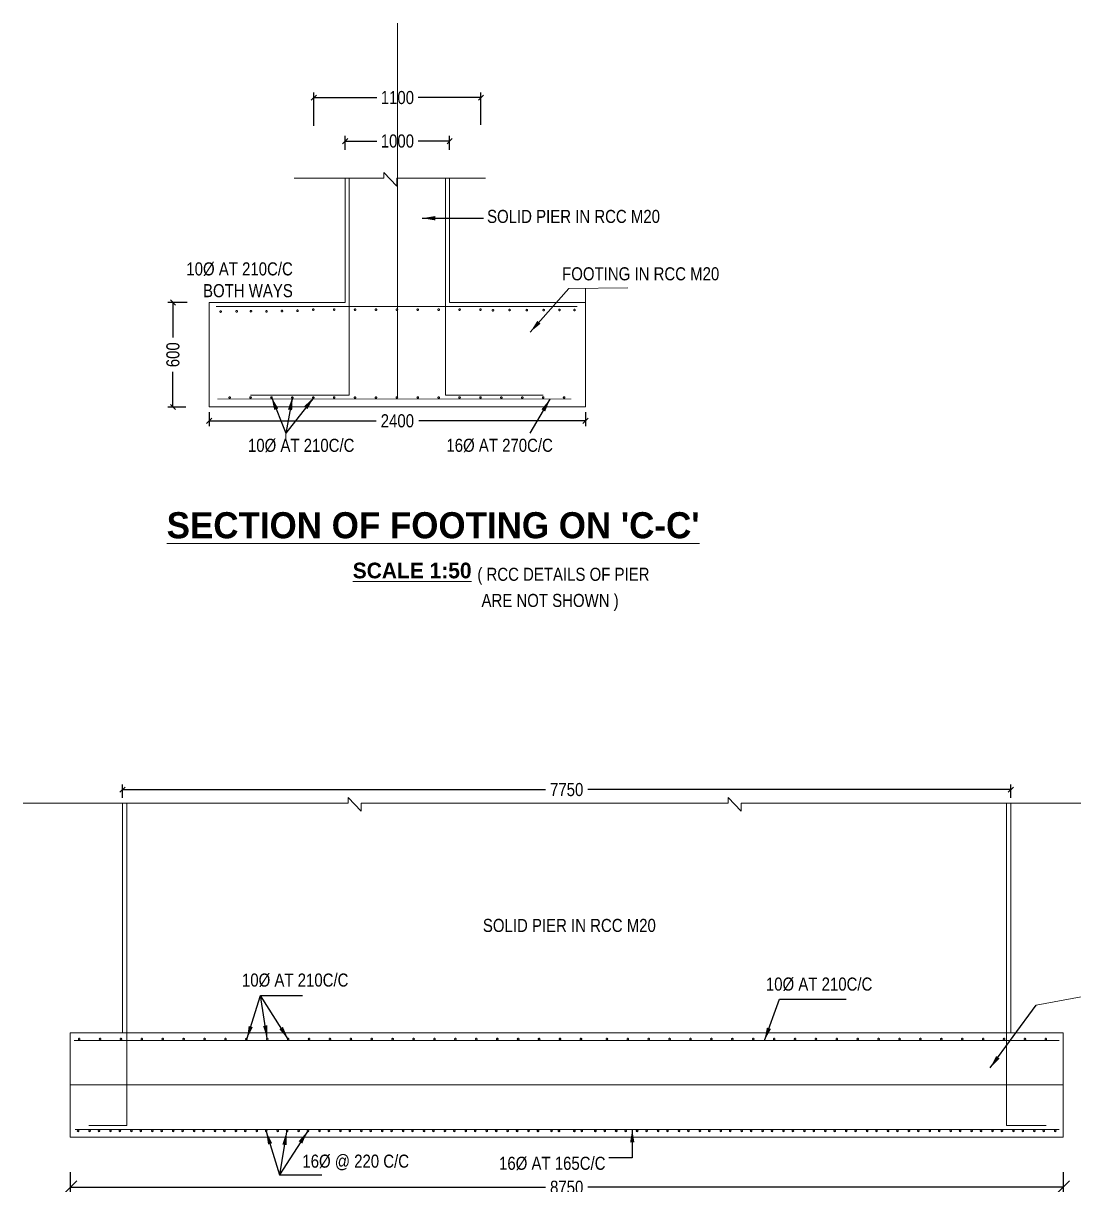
# Model space of a CAD drawing. Header units: millimetres. Extents: x 856385 to 958457, y -77744 to -16204.
# Drawn here: x 869971 to 890075, y -65939 to -43714 of the extents above; entities that cross this region are included whole.
import ezdxf

# ---------------------------------------------------------------- set-up
doc = ezdxf.new("R2010")
doc.units = ezdxf.units.MM
doc.header["$LTSCALE"] = 300
doc.header["$MEASUREMENT"] = 0
doc.layers.add('abutment', color=7, linetype='Continuous')
doc.styles.add('ARIAL NARROW', font='ARIALN.TTF', dxfattribs={"height": 250})
doc.styles.add('arn', font='ARIALN.TTF')
doc.styles.add('CITYBLUEPR', font='cityb___.ttf')
doc.dimstyles.new('STANDARD$0', dxfattribs={"dimscale": 88.888889, "dimtxt": 0.02, "dimasz": 0.02, "dimexe": 0.05, "dimexo": 0.1, "dimgap": 0.002, "dimtad": 2, "dimdec": 0, "dimzin": 1, "dimdsep": 46, "dimtxsty": 'Standard', "dimcen": 0.09, "dimadec": 0, "dimazin": 0, "dimtfac": 1, "dimtdec": 4, "dimtofl": 0, "dimtmove": 0, "dimatfit": 3, "dimfxl": 1, "dimtolj": 1, "dimtzin": 1, "dimarcsym": 0})
doc.dimstyles.new('STANDARD$7', dxfattribs={"dimtxt": 2, "dimasz": 2, "dimexe": 1.25, "dimexo": 0.625, "dimtad": 1, "dimdec": 0, "dimlfac": 0.5, "dimdsep": 46, "dimtxsty": 'ARIAL NARROW', "dimcen": 2.5, "dimdle": 0.1, "dimse1": 1, "dimse2": 1, "dimadec": 0, "dimazin": 0, "dimtfac": 1, "dimtdec": 0, "dimtmove": 0, "dimatfit": 3, "dimfxl": 1, "dimtolj": 1, "dimtzin": 0, "dimarcsym": 0})

# ---------------------------------------------------------------- blocks, each defined once
blk = doc.blocks.new('_Oblique')
at = {"color": 0, "linetype": 'ByBlock', "lineweight": -2}
blk.add_line((-0.5, -0.5), (0.5, 0.5), dxfattribs=at)
blk = doc.blocks.new('*D10')
at = {"layer": 'abutment', "color": 0, "linetype": 'ByBlock', "lineweight": -2, "transparency": 16777216}
for p, q in [((873111, -49057), (872736, -49057)), ((872836, -49057), (872836, -49730)), ((872836, -51057), (872836, -50383)), ((873080, -51057), (872736, -51057))]:
    blk.add_line(p, q, dxfattribs=at)
at = {"layer": 'Defpoints', "color": 0, "linetype": 'ByBlock', "lineweight": 9, "transparency": 16777216}
for p in [(872836, -49057), (873211, -49057), (873180, -51057)]:
    blk.add_point(p, dxfattribs=at)
at = {"layer": 'abutment', "color": 0, "linetype": 'ByBlock', "lineweight": -2, "transparency": 16777216, "xscale": 100, "yscale": 100, "zscale": 100}
for p, rotation in [((872836, -49057), 90), ((872836, -51057), 270)]:
    blk.add_blockref('_Oblique', p, dxfattribs=dict(at, rotation=rotation))
at = {"layer": 'abutment', "color": 0, "linetype": 'ByBlock', "lineweight": 13, "transparency": 16777216, "insert": (872836, -50057), "char_height": 250, "attachment_point": 5, "rotation": 90, "style": 'ARIAL NARROW'}
blk.add_mtext('\\A1;600', dxfattribs=at)
blk = doc.blocks.new('*D11')
at = {"layer": 'abutment', "color": 0, "linetype": 'ByBlock', "lineweight": -2, "transparency": 16777216}
for p, q in [((876131, -46135), (876131, -45869)), ((876131, -45969), (876735, -45969)), ((878131, -45969), (877527, -45969)), ((878131, -46135), (878131, -45869))]:
    blk.add_line(p, q, dxfattribs=at)
at = {"layer": 'Defpoints', "color": 0, "linetype": 'ByBlock', "lineweight": 9, "transparency": 16777216}
for p in [(878131, -45969), (876131, -46235), (878131, -46235)]:
    blk.add_point(p, dxfattribs=at)
at = {"layer": 'abutment', "color": 0, "linetype": 'ByBlock', "lineweight": -2, "transparency": 16777216, "xscale": 100, "yscale": 100, "zscale": 100, "rotation": 180}
blk.add_blockref('_Oblique', (876131, -45969), dxfattribs=at)
at = {"layer": 'abutment', "color": 0, "linetype": 'ByBlock', "lineweight": -2, "transparency": 16777216, "xscale": 100, "yscale": 100, "zscale": 100}
blk.add_blockref('_Oblique', (878131, -45969), dxfattribs=at)
at = {"layer": 'abutment', "color": 0, "linetype": 'ByBlock', "lineweight": 13, "transparency": 16777216, "insert": (877131, -45969), "char_height": 250, "attachment_point": 5, "style": 'ARIAL NARROW'}
blk.add_mtext('\\A1;1000', dxfattribs=at)
blk = doc.blocks.new('*D12')
at = {"layer": 'abutment', "color": 0, "linetype": 'ByBlock', "lineweight": -2, "transparency": 16777216}
for p, q in [((875531, -45675), (875531, -45037)), ((878731, -45657), (878731, -45037)), ((875531, -45137), (876735, -45137)), ((878731, -45137), (877527, -45137))]:
    blk.add_line(p, q, dxfattribs=at)
at = {"layer": 'Defpoints', "color": 0, "linetype": 'ByBlock', "lineweight": 9, "transparency": 16777216}
for p in [(878731, -45137), (875531, -45775), (878731, -45757)]:
    blk.add_point(p, dxfattribs=at)
at = {"layer": 'abutment', "color": 0, "linetype": 'ByBlock', "lineweight": -2, "transparency": 16777216, "xscale": 100, "yscale": 100, "zscale": 100, "rotation": 180}
blk.add_blockref('_Oblique', (875531, -45137), dxfattribs=at)
at = {"layer": 'abutment', "color": 0, "linetype": 'ByBlock', "lineweight": -2, "transparency": 16777216, "xscale": 100, "yscale": 100, "zscale": 100}
blk.add_blockref('_Oblique', (878731, -45137), dxfattribs=at)
at = {"layer": 'abutment', "color": 0, "linetype": 'ByBlock', "lineweight": 13, "transparency": 16777216, "insert": (877131, -45137), "char_height": 250, "attachment_point": 5, "style": 'ARIAL NARROW'}
blk.add_mtext('\\A1;1100', dxfattribs=at)
blk = doc.blocks.new('*D89')
at = {"layer": 'abutment', "color": 0, "linetype": 'ByBlock', "lineweight": -2, "transparency": 16777216}
for p, q in [((871871, -58536), (871871, -58278)), ((871871, -58378), (879966, -58378)), ((888871, -58378), (880776, -58378)), ((888871, -58536), (888871, -58278))]:
    blk.add_line(p, q, dxfattribs=at)
at = {"layer": 'Defpoints', "color": 0, "linetype": 'ByBlock', "lineweight": 9, "transparency": 16777216}
for p in [(888871, -58378), (871871, -58636), (888871, -58636)]:
    blk.add_point(p, dxfattribs=at)
at = {"layer": 'abutment', "color": 0, "linetype": 'ByBlock', "lineweight": -2, "transparency": 16777216, "xscale": 100, "yscale": 100, "zscale": 100, "rotation": 180}
blk.add_blockref('_Oblique', (871871, -58378), dxfattribs=at)
at = {"layer": 'abutment', "color": 0, "linetype": 'ByBlock', "lineweight": -2, "transparency": 16777216, "xscale": 100, "yscale": 100, "zscale": 100}
blk.add_blockref('_Oblique', (888871, -58378), dxfattribs=at)
at = {"layer": 'abutment', "color": 0, "linetype": 'ByBlock', "lineweight": 13, "transparency": 16777216, "insert": (880371, -58378), "char_height": 250, "attachment_point": 5, "style": 'ARIAL NARROW'}
blk.add_mtext('\\A1;7750', dxfattribs=at)
blk = doc.blocks.new('*D90')
at = {"layer": 'abutment', "color": 0, "linetype": 'ByBlock', "lineweight": -2, "transparency": 16777216}
for p, q in [((873531, -51157), (873531, -51423)), ((873531, -51323), (876724, -51323)), ((880731, -51323), (877539, -51323)), ((880731, -51157), (880731, -51423))]:
    blk.add_line(p, q, dxfattribs=at)
at = {"layer": 'Defpoints', "color": 0, "linetype": 'ByBlock', "lineweight": 9, "transparency": 16777216}
for p in [(873531, -51057), (880731, -51057), (873531, -51323)]:
    blk.add_point(p, dxfattribs=at)
at = {"layer": 'abutment', "color": 0, "linetype": 'ByBlock', "lineweight": -2, "transparency": 16777216, "xscale": 100, "yscale": 100, "zscale": 100, "rotation": 180}
blk.add_blockref('_Oblique', (873531, -51323), dxfattribs=at)
at = {"layer": 'abutment', "color": 0, "linetype": 'ByBlock', "lineweight": -2, "transparency": 16777216, "xscale": 100, "yscale": 100, "zscale": 100}
blk.add_blockref('_Oblique', (880731, -51323), dxfattribs=at)
at = {"layer": 'abutment', "color": 0, "linetype": 'ByBlock', "lineweight": 13, "transparency": 16777216, "insert": (877131, -51323), "char_height": 250, "attachment_point": 5, "style": 'ARIAL NARROW'}
blk.add_mtext('\\A1;2400', dxfattribs=at)
blk = doc.blocks.new('*D18')
at = {"layer": 'abutment', "color": 0, "linetype": 'ByBlock', "lineweight": -2, "transparency": 16777216}
for p, q in [((870871, -65699), (870871, -66088)), ((889871, -65699), (889871, -66088)), ((870871, -65988), (879965, -65988)), ((889871, -65988), (880776, -65988))]:
    blk.add_line(p, q, dxfattribs=at)
at = {"layer": 'Defpoints', "color": 0, "linetype": 'ByBlock', "lineweight": 9, "transparency": 16777216}
for p in [(870871, -65599), (889871, -65599), (889871, -65988)]:
    blk.add_point(p, dxfattribs=at)
at = {"layer": 'abutment', "color": 0, "linetype": 'ByBlock', "lineweight": -2, "transparency": 16777216, "xscale": 250, "yscale": 250, "zscale": 250, "rotation": 180}
blk.add_blockref('_Oblique', (870871, -65988), dxfattribs=at)
at = {"layer": 'abutment', "color": 0, "linetype": 'ByBlock', "lineweight": -2, "transparency": 16777216, "xscale": 250, "yscale": 250, "zscale": 250}
blk.add_blockref('_Oblique', (889871, -65988), dxfattribs=at)
at = {"layer": 'abutment', "color": 0, "linetype": 'ByBlock', "lineweight": 13, "transparency": 16777216, "insert": (880371, -65988), "char_height": 250, "attachment_point": 5, "style": 'ARIAL NARROW'}
blk.add_mtext('\\A1;8750', dxfattribs=at)

msp = doc.modelspace()

# ---------------------------------------------------------------- linework, layer by layer
at = {"layer": 'abutment', "linetype": 'ByBlock', "lineweight": 13}
for p, q in [((877131.3, -50876.3), (877131.3, -43713.7)), ((876874.2, -46680.5), (876874.2, -46572.2)), ((876874.2, -46572.2), (877121.9, -46834.1)), ((875156.1, -46680.5), (876874.2, -46680.5)), ((876131.3, -49056.8), (876131.3, -46680.5)), ((876211.3, -50832.7), (876211.3, -46680)), ((876211.3, -49056.8), (876211.3, -46680.5)), ((877121.9, -46680.5), (878819.2, -46680.5)), ((877121.9, -46680.5), (877121.9, -46834.1)), ((878051.3, -50832.7), (878051.3, -46680)), ((878051.3, -49056.8), (878051.3, -46680.5)), ((878131.3, -49056.8), (878131.3, -46680.5)), ((880409.3, -48790.4), (881538.3, -48774.2)), ((880731.3, -48785.8), (880731.3, -51056.8)), ((873531.3, -51056.8), (873531.3, -49056.8)), ((873531.3, -49056.8), (876131.3, -49056.8)), ((880731.3, -49056.8), (878131.3, -49056.8)), ((880573.1, -49136.8), (873665.1, -49136.8)), ((874321.3, -50832.7), (876211.3, -50832.7)), ((878051.3, -50832.7), (879921.3, -50832.7)), ((873531.3, -51056.8), (880731.3, -51056.8)), ((874995.6, -51559.7), (874995.6, -51706.9)), ((869970.7, -58636.1), (876187.2, -58636.1)), ((871870.6, -63029.2), (871870.6, -58636.1)), ((871950.6, -64808.1), (871950.6, -58636.1)), ((876187.2, -58636.1), (876187.2, -58527.8)), ((876187.2, -58527.8), (876434.9, -58789.7)), ((876434.9, -58636.1), (883461.5, -58636.1)), ((876434.9, -58636.1), (876434.9, -58789.7)), ((883461.5, -58636.1), (883461.5, -58527.8)), ((883461.5, -58527.8), (883709.2, -58789.7)), ((883709.2, -58636.1), (891568.3, -58636.1)), ((883709.2, -58636.1), (883709.2, -58789.7)), ((888790.6, -64808.1), (888790.6, -58636.1)), ((888870.6, -63029.2), (888870.6, -58636.1)), ((888790.6, -63029.2), (888790.6, -59024.9)), ((889354.9, -62504.9), (890215, -62341.6)), ((870870.6, -63029.2), (871870.6, -63029.2)), ((870870.6, -65029.2), (870870.6, -63029.2)), ((871870.6, -63029.2), (888870.6, -63029.2)), ((888870.6, -63029.2), (889870.6, -63029.2)), ((889870.6, -65029.2), (889870.6, -63029.2)), ((870948.1, -63179.2), (889798.1, -63179.2)), ((870870.6, -64029.2), (889870.6, -64029.2)), ((870965.1, -64879.2), (889796.8, -64879.2)), ((889796.8, -64879.2), (870965.1, -64879.2)), ((871950.6, -64808.1), (871226.4, -64808.1)), ((888790.6, -64808.1), (889548.2, -64808.1)), ((870870.6, -65029.2), (889870.6, -65029.2))]:
    msp.add_line(p, q, dxfattribs=at)
at = {"layer": 'abutment', "linetype": 'ByBlock', "lineweight": 13, "const_width": 30}
for points in [[(873751.4, -49240.2, -1), (873746.7, -49220.7, -1)], [(874057.6, -49236.3, -1), (874052.9, -49216.9, -1)], [(874330.8, -49233.5, -1), (874326.1, -49214.1, -1)], [(874628.5, -49236.8, -1), (874623.8, -49217.3, -1)], [(874924.6, -49230.1, -1), (874920, -49210.7, -1)], [(875222, -49225, -1), (875217.3, -49205.5, -1)], [(875521.3, -49184.2, 1), (875521.3, -49204.2, 1)], [(875921.3, -49184.2, 1), (875921.3, -49204.2, 1)], [(876321.3, -49184.8, 1), (876321.3, -49204.8, 1)], [(876721.3, -49184.8, 1), (876721.3, -49204.8, 1)], [(877121.3, -49184.8, 1), (877121.3, -49204.8, 1)], [(877521.3, -49184.8, 1), (877521.3, -49204.8, 1)], [(877921.3, -49184.2, 1), (877921.3, -49204.2, 1)], [(878321.3, -49184.2, 1), (878321.3, -49204.2, 1)], [(878721.3, -49184.2, 1), (878721.3, -49204.2, 1)], [(878961.8, -49216.4, 1), (878958.3, -49196.7, 1)], [(879279.1, -49211.1, 1), (879275.6, -49191.5, 1)], [(879609.5, -49213.1, 1), (879606, -49193.4, 1)], [(879933.6, -49212.7, 1), (879930.1, -49193, 1)], [(880234.6, -49209.8, 1), (880231.2, -49190.1, 1)], [(880522.4, -49211.2, 1), (880518.9, -49191.5, 1)], [(873921.3, -50866.3, 1), (873921.3, -50886.3, 1)], [(874321.3, -50866.3, 1), (874321.3, -50886.3, 1)], [(874721.3, -50866.3, 1), (874721.3, -50886.3, 1)], [(875121.3, -50866.3, 1), (875121.3, -50886.3, 1)], [(875521.3, -50866.3, 1), (875521.3, -50886.3, 1)], [(875921.3, -50866.3, 1), (875921.3, -50886.3, 1)], [(876321.3, -50866.3, 1), (876321.3, -50886.3, 1)], [(876721.3, -50866.3, 1), (876721.3, -50886.3, 1)], [(877121.3, -50866.3, 1), (877121.3, -50886.3, 1)], [(877521.3, -50866.3, 1), (877521.3, -50886.3, 1)], [(877921.3, -50866.3, 1), (877921.3, -50886.3, 1)], [(878321.3, -50866.3, 1), (878321.3, -50886.3, 1)], [(878721.3, -50866.3, 1), (878721.3, -50886.3, 1)], [(879121.3, -50866.3, 1), (879121.3, -50886.3, 1)], [(879521.3, -50866.3, 1), (879521.3, -50886.3, 1)], [(879921.3, -50866.3, 1), (879921.3, -50886.3, 1)], [(880321.3, -50866.3, 1), (880321.3, -50886.3, 1)], [(871041, -63160.7, -1), (871041, -63140.7, -1)], [(871441, -63160.7, -1), (871441, -63140.7, -1)], [(871841, -63160.7, -1), (871841, -63140.7, -1)], [(872241, -63160.7, -1), (872241, -63140.7, -1)], [(872641, -63160.7, -1), (872641, -63140.7, -1)], [(873041, -63160.7, -1), (873041, -63140.7, -1)], [(873441, -63160.7, -1), (873441, -63140.7, -1)], [(873841, -63160.7, -1), (873841, -63140.7, -1)], [(874241, -63160.7, -1), (874241, -63140.7, -1)], [(874641, -63160.7, -1), (874641, -63140.7, -1)], [(875041, -63160.7, -1), (875041, -63140.7, -1)], [(875441, -63160.7, -1), (875441, -63140.7, -1)], [(875841, -63160.7, -1), (875841, -63140.7, -1)], [(876241, -63160.7, -1), (876241, -63140.7, -1)], [(876641, -63160.7, -1), (876641, -63140.7, -1)], [(877041, -63160.7, -1), (877041, -63140.7, -1)], [(877441, -63160.7, -1), (877441, -63140.7, -1)], [(877841, -63160.7, -1), (877841, -63140.7, -1)], [(878241, -63160.7, -1), (878241, -63140.7, -1)], [(878641, -63160.7, -1), (878641, -63140.7, -1)], [(879041, -63160.7, -1), (879041, -63140.7, -1)], [(879042, -63160.7, -1), (879042, -63140.7, -1)], [(879043, -63160.7, -1), (879043, -63140.7, -1)], [(879044, -63160.7, -1), (879044, -63140.7, -1)], [(879045, -63160.7, -1), (879045, -63140.7, -1)], [(879441, -63160.7, -1), (879441, -63140.7, -1)], [(879442, -63160.7, -1), (879442, -63140.7, -1)], [(879443, -63160.7, -1), (879443, -63140.7, -1)], [(879444, -63160.7, -1), (879444, -63140.7, -1)], [(879445, -63160.7, -1), (879445, -63140.7, -1)], [(879841, -63160.7, -1), (879841, -63140.7, -1)], [(879842, -63160.7, -1), (879842, -63140.7, -1)], [(879843, -63160.7, -1), (879843, -63140.7, -1)], [(879844, -63160.7, -1), (879844, -63140.7, -1)], [(879845, -63160.7, -1), (879845, -63140.7, -1)], [(880241, -63160.7, -1), (880241, -63140.7, -1)], [(880242, -63160.7, -1), (880242, -63140.7, -1)], [(880243, -63160.7, -1), (880243, -63140.7, -1)], [(880244, -63160.7, -1), (880244, -63140.7, -1)], [(880245, -63160.7, -1), (880245, -63140.7, -1)], [(880642, -63160.7, -1), (880642, -63140.7, -1)], [(880643, -63160.7, -1), (880643, -63140.7, -1)], [(880644, -63160.7, -1), (880644, -63140.7, -1)], [(880645, -63160.7, -1), (880645, -63140.7, -1)], [(881141, -63160.7, -1), (881141, -63140.7, -1)], [(881541, -63160.7, -1), (881541, -63140.7, -1)], [(881941, -63160.7, -1), (881941, -63140.7, -1)], [(882341, -63160.7, -1), (882341, -63140.7, -1)], [(882741, -63160.7, -1), (882741, -63140.7, -1)], [(883141, -63160.7, -1), (883141, -63140.7, -1)], [(883541, -63160.7, -1), (883541, -63140.7, -1)], [(883941, -63160.7, -1), (883941, -63140.7, -1)], [(884341, -63160.7, -1), (884341, -63140.7, -1)], [(884741, -63160.7, -1), (884741, -63140.7, -1)], [(885141, -63160.7, -1), (885141, -63140.7, -1)], [(885541, -63160.7, -1), (885541, -63140.7, -1)], [(885941, -63160.7, -1), (885941, -63140.7, -1)], [(886341, -63160.7, -1), (886341, -63140.7, -1)], [(886741, -63160.7, -1), (886741, -63140.7, -1)], [(887141, -63160.7, -1), (887141, -63140.7, -1)], [(887541, -63160.7, -1), (887541, -63140.7, -1)], [(887941, -63160.7, -1), (887941, -63140.7, -1)], [(888341, -63160.7, -1), (888341, -63140.7, -1)], [(888741, -63160.7, -1), (888741, -63140.7, -1)], [(889141, -63160.7, -1), (889141, -63140.7, -1)], [(889541, -63160.7, -1), (889541, -63140.7, -1)], [(871020.6, -64897.7, 1), (871020.6, -64917.7, 1)], [(871241, -64897.7, -1), (871241, -64917.7, -1)], [(871420.6, -64897.7, 1), (871420.6, -64917.7, 1)], [(871641, -64897.7, -1), (871641, -64917.7, -1)], [(871820.6, -64897.7, 1), (871820.6, -64917.7, 1)], [(872041, -64897.7, -1), (872041, -64917.7, -1)], [(872220.6, -64897.7, 1), (872220.6, -64917.7, 1)], [(872441, -64897.7, -1), (872441, -64917.7, -1)], [(872620.6, -64897.7, 1), (872620.6, -64917.7, 1)], [(872841, -64897.7, -1), (872841, -64917.7, -1)], [(873020.6, -64897.7, 1), (873020.6, -64917.7, 1)], [(873241, -64897.7, -1), (873241, -64917.7, -1)], [(873420.6, -64897.7, 1), (873420.6, -64917.7, 1)], [(873641, -64897.7, -1), (873641, -64917.7, -1)], [(873820.6, -64897.7, 1), (873820.6, -64917.7, 1)], [(874041, -64897.7, -1), (874041, -64917.7, -1)], [(874220.6, -64897.7, 1), (874220.6, -64917.7, 1)], [(874441, -64897.7, -1), (874441, -64917.7, -1)], [(874620.6, -64897.7, 1), (874620.6, -64917.7, 1)], [(874841, -64897.7, -1), (874841, -64917.7, -1)], [(875020.6, -64897.7, 1), (875020.6, -64917.7, 1)], [(875241, -64897.7, -1), (875241, -64917.7, -1)], [(875420.6, -64897.7, 1), (875420.6, -64917.7, 1)], [(875641, -64897.7, -1), (875641, -64917.7, -1)], [(875820.6, -64897.7, 1), (875820.6, -64917.7, 1)], [(876041, -64897.7, -1), (876041, -64917.7, -1)], [(876220.6, -64897.7, 1), (876220.6, -64917.7, 1)], [(876441, -64897.7, -1), (876441, -64917.7, -1)], [(876620.6, -64897.7, 1), (876620.6, -64917.7, 1)], [(876841, -64897.7, -1), (876841, -64917.7, -1)], [(877020.6, -64897.7, 1), (877020.6, -64917.7, 1)], [(877241, -64897.7, -1), (877241, -64917.7, -1)], [(877420.6, -64897.7, 1), (877420.6, -64917.7, 1)], [(877641, -64897.7, -1), (877641, -64917.7, -1)], [(877820.6, -64897.7, 1), (877820.6, -64917.7, 1)], [(878041, -64897.7, -1), (878041, -64917.7, -1)], [(878220.6, -64897.7, 1), (878220.6, -64917.7, 1)], [(878441, -64897.7, -1), (878441, -64917.7, -1)], [(878620.6, -64897.7, 1), (878620.6, -64917.7, 1)], [(878841, -64897.7, -1), (878841, -64917.7, -1)], [(879020.6, -64897.7, 1), (879020.6, -64917.7, 1)], [(879021.6, -64897.7, 1), (879021.6, -64917.7, 1)], [(879022.6, -64897.7, 1), (879022.6, -64917.7, 1)], [(879023.6, -64897.7, 1), (879023.6, -64917.7, 1)], [(879024.6, -64897.7, 1), (879024.6, -64917.7, 1)], [(879241, -64897.7, -1), (879241, -64917.7, -1)], [(879420.6, -64897.7, 1), (879420.6, -64917.7, 1)], [(879421.6, -64897.7, 1), (879421.6, -64917.7, 1)], [(879422.6, -64897.7, 1), (879422.6, -64917.7, 1)], [(879423.6, -64897.7, 1), (879423.6, -64917.7, 1)], [(879424.6, -64897.7, 1), (879424.6, -64917.7, 1)], [(879641, -64897.7, -1), (879641, -64917.7, -1)], [(879820.6, -64897.7, 1), (879820.6, -64917.7, 1)], [(879821.6, -64897.7, 1), (879821.6, -64917.7, 1)], [(879822.6, -64897.7, 1), (879822.6, -64917.7, 1)], [(879823.6, -64897.7, 1), (879823.6, -64917.7, 1)], [(879824.6, -64897.7, 1), (879824.6, -64917.7, 1)], [(880081.5, -64897.7, -1), (880081.5, -64917.7, -1)], [(880220.6, -64897.7, 1), (880220.6, -64917.7, 1)], [(880221.6, -64897.7, 1), (880221.6, -64917.7, 1)], [(880222.6, -64897.7, 1), (880222.6, -64917.7, 1)], [(880223.6, -64897.7, 1), (880223.6, -64917.7, 1)], [(880224.6, -64897.7, 1), (880224.6, -64917.7, 1)], [(880516.6, -64897.7, -1), (880516.6, -64917.7, -1)], [(880517.6, -64897.7, -1), (880517.6, -64917.7, -1)], [(880518.6, -64897.7, -1), (880518.6, -64917.7, -1)], [(880519.6, -64897.7, -1), (880519.6, -64917.7, -1)], [(880520.6, -64897.7, -1), (880520.6, -64917.7, -1)], [(880659.8, -64897.7, 1), (880659.8, -64917.7, 1)], [(880916.6, -64897.7, -1), (880916.6, -64917.7, -1)], [(880917.6, -64897.7, -1), (880917.6, -64917.7, -1)], [(880918.6, -64897.7, -1), (880918.6, -64917.7, -1)], [(880919.6, -64897.7, -1), (880919.6, -64917.7, -1)], [(880920.6, -64897.7, -1), (880920.6, -64917.7, -1)], [(881100.3, -64897.7, 1), (881100.3, -64917.7, 1)], [(881316.6, -64897.7, -1), (881316.6, -64917.7, -1)], [(881317.6, -64897.7, -1), (881317.6, -64917.7, -1)], [(881318.6, -64897.7, -1), (881318.6, -64917.7, -1)], [(881319.6, -64897.7, -1), (881319.6, -64917.7, -1)], [(881320.6, -64897.7, -1), (881320.6, -64917.7, -1)], [(881500.3, -64897.7, 1), (881500.3, -64917.7, 1)], [(881716.6, -64897.7, -1), (881716.6, -64917.7, -1)], [(881717.6, -64897.7, -1), (881717.6, -64917.7, -1)], [(881718.6, -64897.7, -1), (881718.6, -64917.7, -1)], [(881719.6, -64897.7, -1), (881719.6, -64917.7, -1)], [(881720.6, -64897.7, -1), (881720.6, -64917.7, -1)], [(881900.3, -64897.7, 1), (881900.3, -64917.7, 1)], [(882120.6, -64897.7, -1), (882120.6, -64917.7, -1)], [(882300.3, -64897.7, 1), (882300.3, -64917.7, 1)], [(882520.6, -64897.7, -1), (882520.6, -64917.7, -1)], [(882700.3, -64897.7, 1), (882700.3, -64917.7, 1)], [(882920.6, -64897.7, -1), (882920.6, -64917.7, -1)], [(883100.3, -64897.7, 1), (883100.3, -64917.7, 1)], [(883320.6, -64897.7, -1), (883320.6, -64917.7, -1)], [(883500.3, -64897.7, 1), (883500.3, -64917.7, 1)], [(883720.6, -64897.7, -1), (883720.6, -64917.7, -1)], [(883900.3, -64897.7, 1), (883900.3, -64917.7, 1)], [(884120.6, -64897.7, -1), (884120.6, -64917.7, -1)], [(884300.3, -64897.7, 1), (884300.3, -64917.7, 1)], [(884520.6, -64897.7, -1), (884520.6, -64917.7, -1)], [(884700.3, -64897.7, 1), (884700.3, -64917.7, 1)], [(884920.6, -64897.7, -1), (884920.6, -64917.7, -1)], [(885100.3, -64897.7, 1), (885100.3, -64917.7, 1)], [(885320.6, -64897.7, -1), (885320.6, -64917.7, -1)], [(885500.3, -64897.7, 1), (885500.3, -64917.7, 1)], [(885720.6, -64897.7, -1), (885720.6, -64917.7, -1)], [(885900.3, -64897.7, 1), (885900.3, -64917.7, 1)], [(886120.6, -64897.7, -1), (886120.6, -64917.7, -1)], [(886300.3, -64897.7, 1), (886300.3, -64917.7, 1)], [(886520.6, -64897.7, -1), (886520.6, -64917.7, -1)], [(886700.3, -64897.7, 1), (886700.3, -64917.7, 1)], [(886920.6, -64897.7, -1), (886920.6, -64917.7, -1)], [(887100.3, -64897.7, 1), (887100.3, -64917.7, 1)], [(887320.6, -64897.7, -1), (887320.6, -64917.7, -1)], [(887500.3, -64897.7, 1), (887500.3, -64917.7, 1)], [(887720.6, -64897.7, -1), (887720.6, -64917.7, -1)], [(887900.3, -64897.7, 1), (887900.3, -64917.7, 1)], [(888120.6, -64897.7, -1), (888120.6, -64917.7, -1)], [(888300.3, -64897.7, 1), (888300.3, -64917.7, 1)], [(888520.6, -64897.7, -1), (888520.6, -64917.7, -1)], [(888700.3, -64897.7, 1), (888700.3, -64917.7, 1)], [(888920.6, -64897.7, -1), (888920.6, -64917.7, -1)], [(889100.3, -64897.7, 1), (889100.3, -64917.7, 1)], [(889320.6, -64897.7, -1), (889320.6, -64917.7, -1)], [(889500.3, -64897.7, 1), (889500.3, -64917.7, 1)], [(889720.6, -64897.7, -1), (889720.6, -64917.7, -1)]]:
    msp.add_lwpolyline(points, format="xyb", close=True, dxfattribs=at)
at = {"layer": 'abutment', "linetype": 'ByBlock', "lineweight": 13, "const_width": 12.5}
for points in [[(873682.9, -50906.8), (873682.9, -50906.8), (880458.4, -50906.8), (880458.4, -50906.8)], [(870948.1, -63179.2), (889798.1, -63179.2)], [(870965.1, -64879.2), (889796.8, -64879.2)], [(889796.8, -64879.2), (870965.1, -64879.2)]]:
    msp.add_lwpolyline(points, dxfattribs=at)

# ---------------------------------------------------------------- texts
at = {"layer": 'abutment', "linetype": 'ByBlock', "lineweight": 13}
for s, height, style, p in [('FOOTING IN RCC M20', 250, 'arn', (880283.6, -48633.3)), ("%%USECTION OF FOOTING ON 'C-C'", 500, 'CITYBLUEPR', (872715.9, -53569.2)), ('%%USCALE 1:50', 300, 'CITYBLUEPR', (876276.4, -54335.2)), ('( RCC DETAILS OF PIER', 250, 'arn', (878661.6, -54383)), (' ARE NOT SHOWN )', 250, 'arn', (878661.6, -54883))]:
    msp.add_text(s, height=height, dxfattribs=dict(at, style=style)).set_placement(p)
at = {"layer": 'abutment', "lineweight": 9, "style": 'arn'}
msp.add_text('16%%C AT 270C/C', height=250, dxfattribs=at).set_placement((878069.1, -51914.5))
at = {"layer": 'abutment', "linetype": 'ByBlock', "lineweight": 13, "char_height": 250, "style": 'arn'}
for s, insert, attachment_point in [('SOLID PIER IN RCC M20', (878846.9, -47411.9), 4), ('10%%C AT 210C/C\\PBOTH WAYS', (875129.7, -48624.2), 6), ('10%%C AT 210C/C', (874271.6, -51924.6), 7), ('SOLID PIER IN RCC M20', (878767.5, -60851.4), 1), ('10%%C AT 210C/C', (874157, -62156.4), 7), ('10%%C AT 210C/C', (884183.3, -62233.2), 7), ('16%%C @ 220 C/C', (875312.8, -65662.2), 7), ('16%%C AT 165C/C', (879076.6, -65662.2), 7)]:
    msp.add_mtext(s, dxfattribs=dict(at, insert=insert, attachment_point=attachment_point))

# ---------------------------------------------------------------- dimensions: what is measured, and where the dimension line sits
at = {"layer": 'abutment', "linetype": 'ByBlock', "lineweight": 13}
for base, p1, p2, text, override, picture, middle in [((878731.3, -45136.7), (875531.3, -45775.1), (878731.3, -45757), '1100', {"dimscale": 1, "dimtxt": 250, "dimasz": 100, "dimexe": 100, "dimexo": 100, "dimgap": 100, "dimtad": 0, "dimtoh": 1, "dimzin": 0, "dimtxsty": 'ARIAL NARROW', "dimblk1": 'Oblique', "dimblk2": 'Oblique', "dimsah": 1, "dimtzin": 0}, '*D12', (877131.3, -45136.7)), ((878131.3, -45968.6), (876131.3, -46234.5), (878131.3, -46234.5), '1000', {"dimscale": 1, "dimtxt": 250, "dimasz": 100, "dimexe": 100, "dimexo": 100, "dimgap": 100, "dimtad": 0, "dimtoh": 1, "dimzin": 0, "dimtxsty": 'ARIAL NARROW', "dimblk1": 'Oblique', "dimblk2": 'Oblique', "dimsah": 1, "dimtzin": 0}, '*D11', (877131.3, -45968.6)), ((873531.3, -51323.4), (880731.3, -51056.8), (873531.3, -51056.8), '2400', {"dimscale": 1, "dimtxt": 250, "dimasz": 100, "dimexe": 100, "dimexo": 100, "dimgap": 100, "dimtad": 0, "dimtoh": 1, "dimzin": 0, "dimtxsty": 'ARIAL NARROW', "dimblk1": 'Oblique', "dimblk2": 'Oblique', "dimsah": 1, "dimtzin": 0}, '*D90', (877131.3, -51323.4)), ((888870.6, -58378.1), (871870.6, -58636.1), (888870.6, -58636.1), '7750', {"dimscale": 1, "dimtxt": 250, "dimasz": 100, "dimexe": 100, "dimexo": 100, "dimgap": 100, "dimtad": 0, "dimtoh": 1, "dimzin": 0, "dimtxsty": 'ARIAL NARROW', "dimblk1": 'Oblique', "dimblk2": 'Oblique', "dimsah": 1, "dimtzin": 0}, '*D89', (880370.6, -58378.1)), ((889870.6, -65987.9), (870870.6, -65598.5), (889870.6, -65598.5), '8750', {"dimscale": 1, "dimtxt": 250, "dimasz": 250, "dimexe": 100, "dimexo": 100, "dimgap": 100, "dimtad": 0, "dimtoh": 1, "dimzin": 0, "dimtxsty": 'ARIAL NARROW', "dimblk1": 'Oblique', "dimblk2": 'Oblique', "dimsah": 1, "dimtzin": 0}, '*D18', (880370.6, -65987.9))]:
    dim = msp.add_linear_dim(base=base, p1=p1, p2=p2, text=text, dimstyle='STANDARD$0', override=override, dxfattribs=at)
    dim.commit()
    dim.dimension.update_dxf_attribs({"geometry": picture, "text_midpoint": middle})
dim = msp.add_linear_dim(base=(872836, -49056.8), p1=(873179.7, -51056.7), p2=(873211.4, -49056.8), angle=90, text='600', dimstyle='STANDARD$0', override={"dimscale": 1, "dimtxt": 250, "dimasz": 100, "dimexe": 100, "dimexo": 100, "dimgap": 100, "dimtad": 0, "dimtoh": 1, "dimzin": 0, "dimtxsty": 'ARIAL NARROW', "dimblk1": 'Oblique', "dimblk2": 'Oblique', "dimsah": 1, "dimtzin": 0}, dxfattribs=at)
dim.commit()
dim.dimension.update_dxf_attribs({"geometry": '*D10', "text_midpoint": (872836, -50056.7)})

# ---------------------------------------------------------------- leaders
for points in [[(877607.2, -47444.7), (878778.9, -47444.7)], [(879673.9, -49623.3), (880409.3, -48790.4)], [(874721.3, -50866.3), (874995.6, -51559.7)], [(875121.3, -50866.3), (874995.6, -51559.7)], [(875530.9, -50873.5), (874995.6, -51559.7)], [(880049.9, -50906.8), (879668.5, -51557)], [(874251, -63150.7), (874508.4, -62320), (875314.7, -62320)], [(874641, -63140.7), (874508.4, -62320)], [(875041, -63150.7), (874508.4, -62320)], [(884156.1, -63179.2), (884442.9, -62386.9), (885722.6, -62386.9)], [(888476.7, -63701.4), (889354.9, -62504.9)], [(881625.6, -64879.2), (881625.6, -65421), (881174.6, -65421)], [(874620.6, -64917.7), (874878.1, -65748.4), (875684.4, -65748.4)], [(875410.6, -64917.7), (874878.1, -65748.4)], [(875010.6, -64927.7), (874878.1, -65748.4)]]:
    msp.add_leader(points, dimstyle='STANDARD$7', override={"dimtxt": 250, "dimasz": 250, "dimexe": 100, "dimexo": 100, "dimgap": 100, "dimtad": 0, "dimtoh": 1, "dimlfac": 1, "dimzin": 0, "dimcen": 0.09, "dimdle": 0, "dimse1": 0, "dimse2": 0, "dimtdec": 4, "dimtofl": 0}, dxfattribs=at)

doc.saveas('drawing.dxf')
